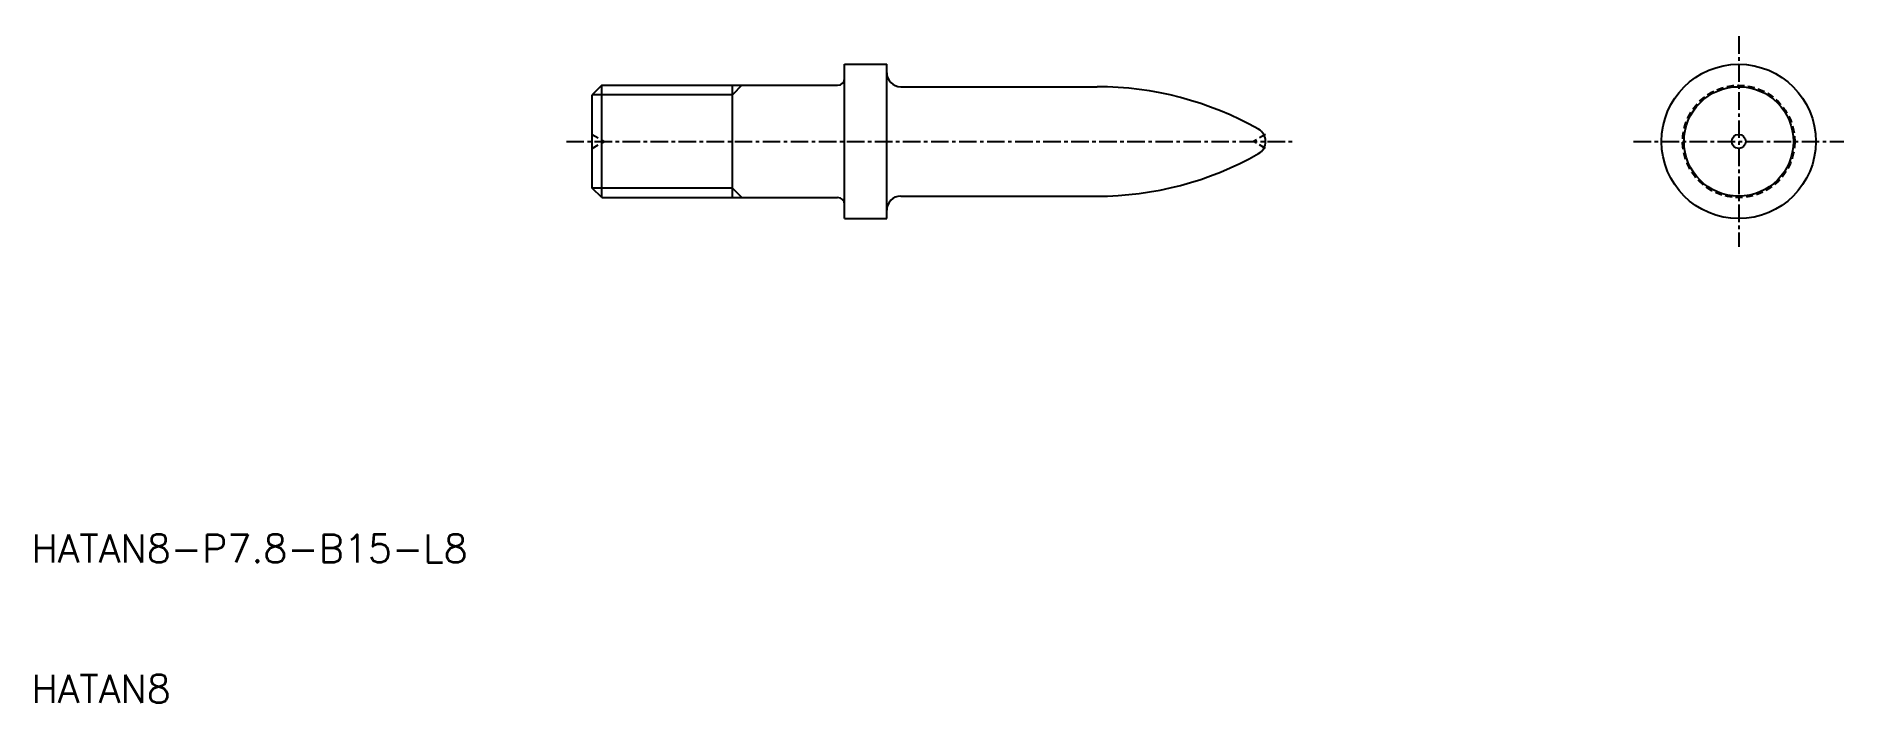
# Model space of a CAD drawing. Extents: x 10 to 139, y 10 to 58.
import ezdxf

# ---------------------------------------------------------------- set-up
doc = ezdxf.new("R2010")
doc.units = 0
doc.linetypes.add('CENTER', pattern=[2, 1.25, -0.25, 0.25, -0.25])
doc.linetypes.add('DASHED', pattern=[0.75, 0.5, -0.25])
doc.layers.get('0').update_dxf_attribs({"linetype": 'CONTINUOUS'})
doc.layers.add('CENTER', color=1, linetype='CENTER')
doc.styles.get("Standard").update_dxf_attribs({"font": 'txt.shx'})

msp = doc.modelspace()

# ---------------------------------------------------------------- linework, layer by layer
at = {"color": 7, "linetype": 'CONTINUOUS'}
for p, q in [((68, 44.5), (68, 55.5)), ((68, 55.5), (71, 55.5)), ((71, 44.5), (71, 55.5)), ((50.68, 54), (50, 53.32)), ((50, 46.68), (50, 53.32)), ((50.68, 54), (67.5, 54)), ((60, 46), (60, 54)), ((72, 53.9), (86, 53.9)), ((50.68, 46), (50, 46.68)), ((50.68, 46), (67.5, 46)), ((72, 46.1), (86, 46.1)), ((68, 44.5), (71, 44.5))]:
    msp.add_line(p, q, dxfattribs=at)
at = {"color": 3, "linetype": 'CONTINUOUS'}
for p, q in [((60, 53.32), (50, 53.32)), ((50.68, 46), (50.68, 54)), ((60.68, 54), (60, 53.32)), ((60, 46.68), (50, 46.68)), ((60.68, 46), (60, 46.68))]:
    msp.add_line(p, q, dxfattribs=at)
at = {"color": 3, "linetype": 'DASHED'}
for p, q in [((50, 50.5), (50.87, 50)), ((98.02, 50.5), (97.16, 50)), ((50, 49.5), (50.87, 50)), ((98.02, 49.5), (97.16, 50))]:
    msp.add_line(p, q, dxfattribs=at)
at = {"color": 7, "linetype": 'CONTINUOUS'}
for radius in [5.5, 3.9, 0.5]:
    msp.add_circle((131.76, 50), radius, dxfattribs=at)
at = {"color": 3, "linetype": 'DASHED'}
msp.add_circle((131.76, 50), 4, dxfattribs=at)
at = {"color": 7, "linetype": 'CONTINUOUS'}
for centre, radius, start, end in [((67.5, 54.5), 0.5, 270, 0), ((72, 54.9), 1, 180, 270), ((86, 30.5), 23.4, 60.521, 90), ((97.02, 50), 1, 299.479, 60.521), ((86, 69.5), 23.4, 270, 299.479), ((67.5, 45.5), 0.5, 0, 90), ((72, 45.1), 1, 90, 180)]:
    msp.add_arc(centre, radius, start, end, dxfattribs=at)
at = {"layer": 'CENTER', "color": 1, "linetype": 'CENTER'}
for p, q in [((131.76, 57.5), (131.76, 42.5)), ((48.16, 50), (100.02, 50)), ((124.26, 50), (139.26, 50))]:
    msp.add_line(p, q, dxfattribs=at)

# ---------------------------------------------------------------- texts
at = {"color": 7, "linetype": 'CONTINUOUS'}
for s, p in [('HATAN8-P7.8-B15-L8', (10, 20)), ('HATAN8 ', (10, 10))]:
    msp.add_text(s, height=2, dxfattribs=at).set_placement(p)

doc.saveas('drawing.dxf')
